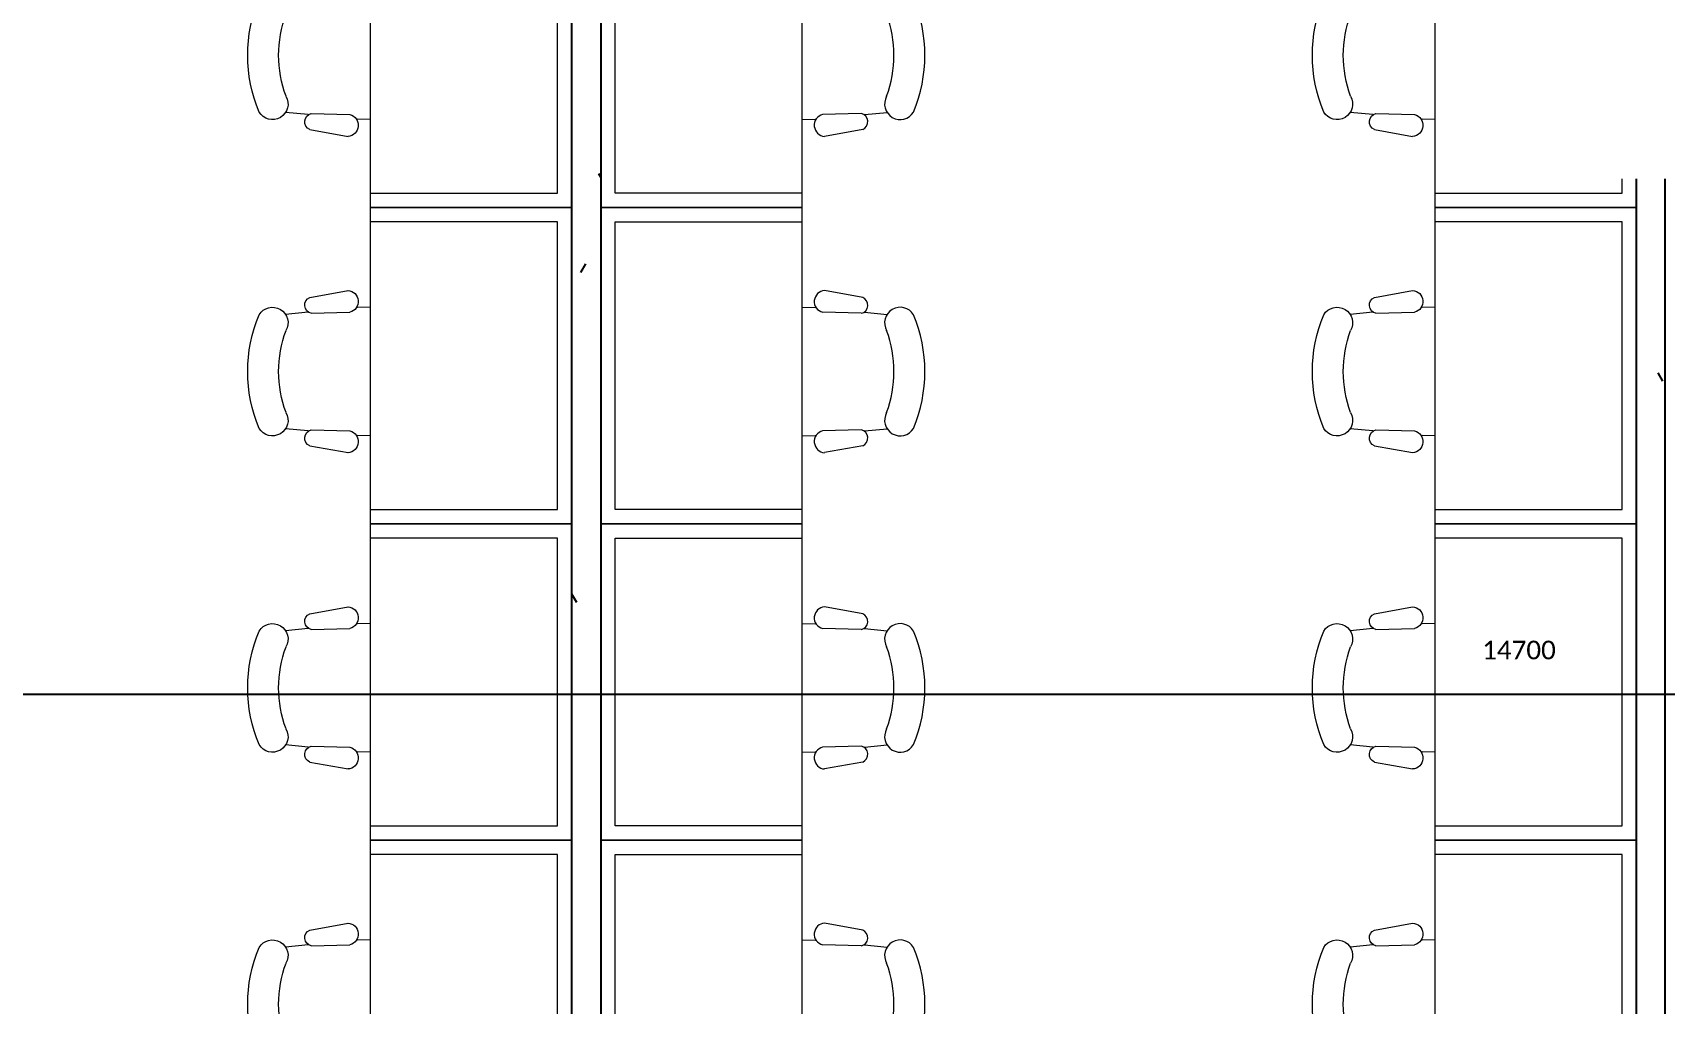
# Model space of a CAD drawing. Header units: metres. Extents: x 22.6 to 101.3, y 9.4 to 67.4.
# Drawn here: x 74.62 to 80.29, y 40.08 to 43.46 of the extents above; entities that cross this region are included whole.
import ezdxf

# ---------------------------------------------------------------- set-up
doc = ezdxf.new("R2010")
doc.units = ezdxf.units.M
doc.layers.add('00', color=252, linetype='Continuous')
doc.layers.add('03-A-XR-GF$0$A-FURN', color=55, linetype='Continuous', lineweight=5)
doc.layers.add('A-DIM', color=7, linetype='Continuous', lineweight=5)
doc.styles.add('Calibri', font='calibri.ttf', dxfattribs={"height": 0.212639})
doc.dimstyles.new('ECG_Dimn-Detl-100_1', dxfattribs={"dimscale": 0.3048, "dimtxt": 0.25, "dimasz": 1.312336, "dimexe": 0.492126, "dimexo": 0.0625, "dimgap": 0, "dimtad": 1, "dimdec": 0, "dimlfac": 1000, "dimzin": 0, "dimdsep": 46, "dimtxsty": 'Calibri', "dimblk1": 'DOTSMALL', "dimblk2": 'DOTSMALL', "dimsah": 1, "dimcen": 0.09, "dimdle": 0.492126, "dimazin": 0, "dimtfac": 1, "dimtdec": 4, "dimtix": 1, "dimtmove": 2, "dimatfit": 3, "dimfxl": 0.492126, "dimfxlon": 1, "dimtvp": 1, "dimtolj": 1, "dimtzin": 0, "dimarcsym": 2})
pattern_1 = [(0, (0, 0), (0.813, 0.203), [0.034, -0.576, 0.034, -0.576, -3.251]), (0, (0, 0), (0.813, 0.203), [-1.219, 0.034, -1.186, 0.034, -0.576, -1.422]), (0, (0, 0), (0.813, 0.203), [-3.048, 0.034, -0.373, 0.034, -0.982]), (120, (0.305, 0.102), (-0.58230316, 0.60257865), [0.034, -0.576, 0.034, -0.576, -3.251]), (120, (0.305, 0.102), (-0.58230316, 0.60257865), [-1.219, 0.034, -1.186, 0.034, -0.576, -1.422]), (120, (0.305, 0.102), (-0.58230316, 0.60257865), [-3.048, 0.034, -0.373, 0.034, -0.982]), (240, (0.406, 0.508), (-0.23069684, -0.80557865), [0.034, -0.576, 0.034, -0.576, -3.251]), (240, (0.406, 0.508), (-0.23069684, -0.80557865), [-1.219, 0.034, -1.186, 0.034, -0.576, -1.422]), (240, (0.406, 0.508), (-0.23069684, -0.80557865), [-3.048, 0.034, -0.373, 0.034, -0.982])]

# ---------------------------------------------------------------- blocks, each defined once
blk = doc.blocks.new('B806-B02 - CALL CENTER - FURN GROUND FLOOR_dwg_03-A-XR-GF$0$chair-3478258-GROUND FLOOR PLAN')
at = {"layer": '03-A-XR-GF$0$A-FURN'}
for p, q in [((22.1929, -2.5592), (22.0606, -2.535)), ((21.9824, -2.5936), (22.0274, -2.5947)), ((22.1881, -2.6145), (22.0537, -2.6106)), ((22.1987, -2.611), (22.2776, -2.6185)), ((21.9824, -3.0405), (22.0274, -3.0395)), ((22.1881, -3.0196), (22.0537, -3.0235)), ((22.1987, -3.0232), (22.2776, -3.0157)), ((22.1929, -3.075), (22.0606, -3.0991))]:
    blk.add_line(p, q, dxfattribs=at)
for centre, radius, start, end in [((22.063, -2.5734), 0.0384, 93.5132, 255.9932), ((22.1819, -2.5861), 0.0291, 282.2827, 67.7765), ((22.3232, -2.6478), 0.0542, 31.265, 209.6825), ((21.8984, -2.8171), 0.5108, 337.2611, 22.7389), ((21.8906, -2.8171), 0.411, 339.7134, 20.2866), ((22.3232, -2.9864), 0.0542, 150.3175, 328.735), ((22.063, -3.0608), 0.0384, 104.0068, 266.4868), ((22.1819, -3.0481), 0.0291, 292.2235, 77.7173)]:
    blk.add_arc(centre, radius, start, end, dxfattribs=at)
blk = doc.blocks.new('B806-B02 - CALL CENTER - FURN GROUND FLOOR_dwg_03-A-XR-GF$0$UNIT130-3478259-GROUND FLOOR PLAN')
at = {"layer": '03-A-XR-GF$0$A-FURN'}
for p, q in [((-0.725, -1.05), (-0.725, -0.25)), ((-0.025, -1.2), (-0.725, -1.2))]:
    blk.add_line(p, q, dxfattribs=at)
at = {"layer": '03-A-XR-GF$0$A-FURN', "flags": 128}
for points in [[(-0.725, -1.2), (-0.725, -0.1), (-0.025, -0.1)], [(-0.725, -1.15), (-0.075, -1.15), (-0.075, -0.15), (-0.725, -0.15)]]:
    blk.add_lwpolyline(points, dxfattribs=at)
at = {"extrusion": (0, 0, -1), "zscale": -1}
blk.add_blockref('B806-B02 - CALL CENTER - FURN GROUND FLOOR_dwg_03-A-XR-GF$0$chair-3478258-GROUND FLOOR PLAN', (-21.2574, 2.1469), dxfattribs=at)
blk = doc.blocks.new('B806-B02 - CALL CENTER - FURN GROUND FLOOR_dwg_03-A-XR-GF$0$UNIT130-V102-GROUND FLOOR PLAN')
at = {"layer": '03-A-XR-GF$0$A-FURN'}
for p, q in [((-0.725, -1.05), (-0.725, -0.25)), ((-0.025, -1.2), (-0.725, -1.2))]:
    blk.add_line(p, q, dxfattribs=at)
at = {"layer": '03-A-XR-GF$0$A-FURN', "flags": 128}
for points in [[(-0.725, -1.2), (-0.725, -0.1), (-0.025, -0.1)], [(-0.725, -1.15), (-0.075, -1.15), (-0.075, -0.15), (-0.725, -0.15)]]:
    blk.add_lwpolyline(points, dxfattribs=at)
at = {"extrusion": (0, 0, -1), "zscale": -1}
blk.add_blockref('B806-B02 - CALL CENTER - FURN GROUND FLOOR_dwg_03-A-XR-GF$0$chair-3478258-GROUND FLOOR PLAN', (-21.2574, 2.1469), dxfattribs=at)
blk = doc.blocks.new('B806-B02 - CALL CENTER - FURN GROUND FLOOR_dwg_03-A-XR-GF$0$UNIT130-V103-GROUND FLOOR PLAN')
at = {"layer": '03-A-XR-GF$0$A-FURN'}
for p, q in [((-0.725, -1.05), (-0.725, -0.25)), ((-0.025, -1.2), (-0.725, -1.2))]:
    blk.add_line(p, q, dxfattribs=at)
at = {"layer": '03-A-XR-GF$0$A-FURN', "flags": 128}
for points in [[(-0.725, -1.2), (-0.725, -0.1), (-0.025, -0.1)], [(-0.725, -1.15), (-0.075, -1.15), (-0.075, -0.15), (-0.725, -0.15)]]:
    blk.add_lwpolyline(points, dxfattribs=at)
at = {"extrusion": (0, 0, -1), "zscale": -1}
blk.add_blockref('B806-B02 - CALL CENTER - FURN GROUND FLOOR_dwg_03-A-XR-GF$0$chair-3478258-GROUND FLOOR PLAN', (-21.2574, 2.1469), dxfattribs=at)
blk = doc.blocks.new('B806-B02 - CALL CENTER - FURN GROUND FLOOR_dwg_03-A-XR-GF$0$UNIT130-V104-GROUND FLOOR PLAN')
at = {"layer": '03-A-XR-GF$0$A-FURN'}
for p, q in [((-0.725, -1.05), (-0.725, -0.25)), ((-0.025, -1.2), (-0.725, -1.2))]:
    blk.add_line(p, q, dxfattribs=at)
at = {"layer": '03-A-XR-GF$0$A-FURN', "flags": 128}
for points in [[(-0.725, -1.2), (-0.725, -0.1), (-0.025, -0.1)], [(-0.725, -1.15), (-0.075, -1.15), (-0.075, -0.15), (-0.725, -0.15)]]:
    blk.add_lwpolyline(points, dxfattribs=at)
at = {"extrusion": (0, 0, -1), "zscale": -1}
blk.add_blockref('B806-B02 - CALL CENTER - FURN GROUND FLOOR_dwg_03-A-XR-GF$0$chair-3478258-GROUND FLOOR PLAN', (-21.2574, 2.1469), dxfattribs=at)
blk = doc.blocks.new('B806-B02 - CALL CENTER - FURN GROUND FLOOR_dwg_03-A-XR-GF$0$UNIT130-V105-GROUND FLOOR PLAN')
at = {"layer": '03-A-XR-GF$0$A-FURN'}
for p, q in [((-0.725, -1.05), (-0.725, -0.25)), ((-0.025, -1.2), (-0.725, -1.2))]:
    blk.add_line(p, q, dxfattribs=at)
at = {"layer": '03-A-XR-GF$0$A-FURN', "flags": 128}
for points in [[(-0.725, -1.2), (-0.725, -0.1), (-0.025, -0.1)], [(-0.725, -1.15), (-0.075, -1.15), (-0.075, -0.15), (-0.725, -0.15)]]:
    blk.add_lwpolyline(points, dxfattribs=at)
at = {"extrusion": (0, 0, -1), "zscale": -1}
blk.add_blockref('B806-B02 - CALL CENTER - FURN GROUND FLOOR_dwg_03-A-XR-GF$0$chair-3478258-GROUND FLOOR PLAN', (-21.2574, 2.1469), dxfattribs=at)
blk = doc.blocks.new('B806-B02 - CALL CENTER - FURN GROUND FLOOR_dwg_03-A-XR-GF$0$UNIT130-V112-GROUND FLOOR PLAN')
at = {"layer": '03-A-XR-GF$0$A-FURN'}
for p, q in [((-0.725, -1.05), (-0.725, -0.25)), ((-0.0251, -1.2), (-0.725, -1.2))]:
    blk.add_line(p, q, dxfattribs=at)
at = {"layer": '03-A-XR-GF$0$A-FURN', "flags": 128}
for points in [[(-0.725, -1.2), (-0.725, -0.1), (-0.0251, -0.1)], [(-0.075, -0.4), (-0.075, -0.15), (-0.725, -0.15)], [(-0.725, -1.15), (-0.075, -1.15), (-0.075, -1.1)]]:
    blk.add_lwpolyline(points, dxfattribs=at)
at = {"extrusion": (0, 0, -1), "zscale": -1}
blk.add_blockref('B806-B02 - CALL CENTER - FURN GROUND FLOOR_dwg_03-A-XR-GF$0$chair-3478258-GROUND FLOOR PLAN', (-21.2574, 2.1469), dxfattribs=at)
blk = doc.blocks.new('B806-B02 - CALL CENTER - FURN GROUND FLOOR_dwg_03-A-XR-GF$0$UNIT130-V113-GROUND FLOOR PLAN')
at = {"layer": '03-A-XR-GF$0$A-FURN'}
for p, q in [((-0.725, -1.05), (-0.725, -0.25)), ((-0.0251, -1.2), (-0.725, -1.2))]:
    blk.add_line(p, q, dxfattribs=at)
at = {"layer": '03-A-XR-GF$0$A-FURN', "flags": 128}
for points in [[(-0.725, -1.2), (-0.725, -0.1), (-0.0251, -0.1)], [(-0.725, -1.15), (-0.075, -1.15), (-0.075, -0.15), (-0.725, -0.15)]]:
    blk.add_lwpolyline(points, dxfattribs=at)
at = {"extrusion": (0, 0, -1), "zscale": -1}
blk.add_blockref('B806-B02 - CALL CENTER - FURN GROUND FLOOR_dwg_03-A-XR-GF$0$chair-3478258-GROUND FLOOR PLAN', (-21.2574, 2.1469), dxfattribs=at)
blk = doc.blocks.new('B806-B02 - CALL CENTER - FURN GROUND FLOOR_dwg_03-A-XR-GF$0$UNIT130-V114-GROUND FLOOR PLAN')
at = {"layer": '03-A-XR-GF$0$A-FURN'}
for p, q in [((-0.725, -1.05), (-0.725, -0.25)), ((-0.0251, -1.2), (-0.725, -1.2))]:
    blk.add_line(p, q, dxfattribs=at)
at = {"layer": '03-A-XR-GF$0$A-FURN', "flags": 128}
for points in [[(-0.725, -1.2), (-0.725, -0.1), (-0.0251, -0.1)], [(-0.725, -1.15), (-0.075, -1.15), (-0.075, -0.15), (-0.725, -0.15)]]:
    blk.add_lwpolyline(points, dxfattribs=at)
at = {"extrusion": (0, 0, -1), "zscale": -1}
blk.add_blockref('B806-B02 - CALL CENTER - FURN GROUND FLOOR_dwg_03-A-XR-GF$0$chair-3478258-GROUND FLOOR PLAN', (-21.2574, 2.1469), dxfattribs=at)
blk = doc.blocks.new('B806-B02 - CALL CENTER - FURN GROUND FLOOR_dwg_03-A-XR-GF$0$UNIT130-V115-GROUND FLOOR PLAN')
at = {"layer": '03-A-XR-GF$0$A-FURN'}
for p, q in [((-0.725, -1.05), (-0.725, -0.25)), ((-0.0251, -1.2), (-0.725, -1.2))]:
    blk.add_line(p, q, dxfattribs=at)
at = {"layer": '03-A-XR-GF$0$A-FURN', "flags": 128}
for points in [[(-0.725, -1.2), (-0.725, -0.1), (-0.0251, -0.1)], [(-0.725, -1.15), (-0.075, -1.15), (-0.075, -0.15), (-0.725, -0.15)]]:
    blk.add_lwpolyline(points, dxfattribs=at)
at = {"extrusion": (0, 0, -1), "zscale": -1}
blk.add_blockref('B806-B02 - CALL CENTER - FURN GROUND FLOOR_dwg_03-A-XR-GF$0$chair-3478258-GROUND FLOOR PLAN', (-21.2574, 2.1469), dxfattribs=at)
blk = doc.blocks.new('B806-B02 - CALL CENTER - FURN GROUND FLOOR_dwg-3278331-GROUND FLOOR PLAN')
at = {"rotation": 359.9999845375016}
for name, p in [('B806-B02 - CALL CENTER - FURN GROUND FLOOR_dwg_03-A-XR-GF$0$UNIT130-V102-GROUND FLOOR PLAN', (76.5189, 44.0473)), ('B806-B02 - CALL CENTER - FURN GROUND FLOOR_dwg_03-A-XR-GF$0$UNIT130-V102-GROUND FLOOR PLAN', (76.5189, 44.0473)), ('B806-B02 - CALL CENTER - FURN GROUND FLOOR_dwg_03-A-XR-GF$0$UNIT130-V112-GROUND FLOOR PLAN', (80.219, 44.0473)), ('B806-B02 - CALL CENTER - FURN GROUND FLOOR_dwg_03-A-XR-GF$0$UNIT130-V103-GROUND FLOOR PLAN', (76.5189, 42.9473)), ('B806-B02 - CALL CENTER - FURN GROUND FLOOR_dwg_03-A-XR-GF$0$UNIT130-V103-GROUND FLOOR PLAN', (76.5189, 42.9473)), ('B806-B02 - CALL CENTER - FURN GROUND FLOOR_dwg_03-A-XR-GF$0$UNIT130-V113-GROUND FLOOR PLAN', (80.219, 42.9473)), ('B806-B02 - CALL CENTER - FURN GROUND FLOOR_dwg_03-A-XR-GF$0$UNIT130-V104-GROUND FLOOR PLAN', (76.5189, 41.8473)), ('B806-B02 - CALL CENTER - FURN GROUND FLOOR_dwg_03-A-XR-GF$0$UNIT130-V104-GROUND FLOOR PLAN', (76.5189, 41.8473)), ('B806-B02 - CALL CENTER - FURN GROUND FLOOR_dwg_03-A-XR-GF$0$UNIT130-V114-GROUND FLOOR PLAN', (80.219, 41.8473)), ('B806-B02 - CALL CENTER - FURN GROUND FLOOR_dwg_03-A-XR-GF$0$UNIT130-V105-GROUND FLOOR PLAN', (76.5189, 40.7473)), ('B806-B02 - CALL CENTER - FURN GROUND FLOOR_dwg_03-A-XR-GF$0$UNIT130-V105-GROUND FLOOR PLAN', (76.5189, 40.7473)), ('B806-B02 - CALL CENTER - FURN GROUND FLOOR_dwg_03-A-XR-GF$0$UNIT130-V115-GROUND FLOOR PLAN', (80.219, 40.7473))]:
    blk.add_blockref(name, p, dxfattribs=at)
at = {"extrusion": (0, 0, -1), "zscale": -1}
for p in [(-76.5689, 44.0473), (-76.5689, 44.0473), (-76.5689, 42.9473), (-76.5689, 42.9473), (-76.5689, 41.8473), (-76.5689, 41.8473), (-76.5689, 40.7473), (-76.5689, 40.7473)]:
    blk.add_blockref('B806-B02 - CALL CENTER - FURN GROUND FLOOR_dwg_03-A-XR-GF$0$UNIT130-3478259-GROUND FLOOR PLAN', p, dxfattribs=at)
blk = doc.blocks.new('_DotSmall')
at = {"color": 0, "linetype": 'ByBlock', "const_width": 0.5}
blk.add_lwpolyline([(-0.0625, 0, 1), (0.0625, 0, 1)], format="xyb", close=True, dxfattribs=at)

msp = doc.modelspace()

# ---------------------------------------------------------------- hatches: boundary and pattern name
at = {"layer": '00'}
h = msp.add_hatch(dxfattribs=at)
h.set_pattern_fill('FP_1', color=252, style=0, pattern_type=2)
h.set_pattern_definition(pattern_1)
h.paths.add_polyline_path([(76.4939, 37.1473), (76.5939, 37.1473), (76.5939, 56.0473), (76.4939, 56.0473), (76.4939, 38.6781)], flags=0)
h = msp.add_hatch(dxfattribs=at)
h.set_pattern_fill('FP_1', color=252, style=0, pattern_type=2)
h.set_pattern_definition(pattern_1)
h.paths.add_polyline_path([(80.2939, 37.1473), (80.2939, 42.9473), (80.1939, 42.9473), (80.1939, 37.1473)], flags=0)
h.paths.add_polyline_path([(80.1939, 43.6473), (80.2939, 43.6473), (80.2939, 50.7473), (80.1939, 50.7473), (80.1939, 47.4737)], flags=0)
h.paths.add_polyline_path([(80.2939, 51.4473), (80.2939, 56.0473), (80.1939, 56.0473), (80.1939, 51.4473)], flags=0)

# ---------------------------------------------------------------- linework, layer by layer
at = {"layer": '00', "color": 252}
for p, q in [((76.4939, 37.1473), (76.4939, 56.0473)), ((76.5939, 56.0473), (76.5939, 37.1473)), ((80.1939, 37.1473), (80.1939, 42.9473)), ((80.2939, 37.1473), (80.2939, 42.9473))]:
    msp.add_line(p, q, dxfattribs=at)

# ---------------------------------------------------------------- block references
msp.add_blockref('B806-B02 - CALL CENTER - FURN GROUND FLOOR_dwg-3278331-GROUND FLOOR PLAN', (0, 0), dxfattribs=at)

# ---------------------------------------------------------------- dimensions: what is measured, and where the dimension line sits
at = {"layer": 'A-DIM'}
msp.add_linear_dim(base=(87.5939, 41.1556), p1=(72.8939, 41.3056), p2=(87.5939, 41.3056), location=(79.7853, 41.3085), dimstyle='ECG_Dimn-Detl-100_1', override={"dimpost": '<>', "dimfxl": 14.7}, dxfattribs=at).render()

doc.saveas('drawing.dxf')
